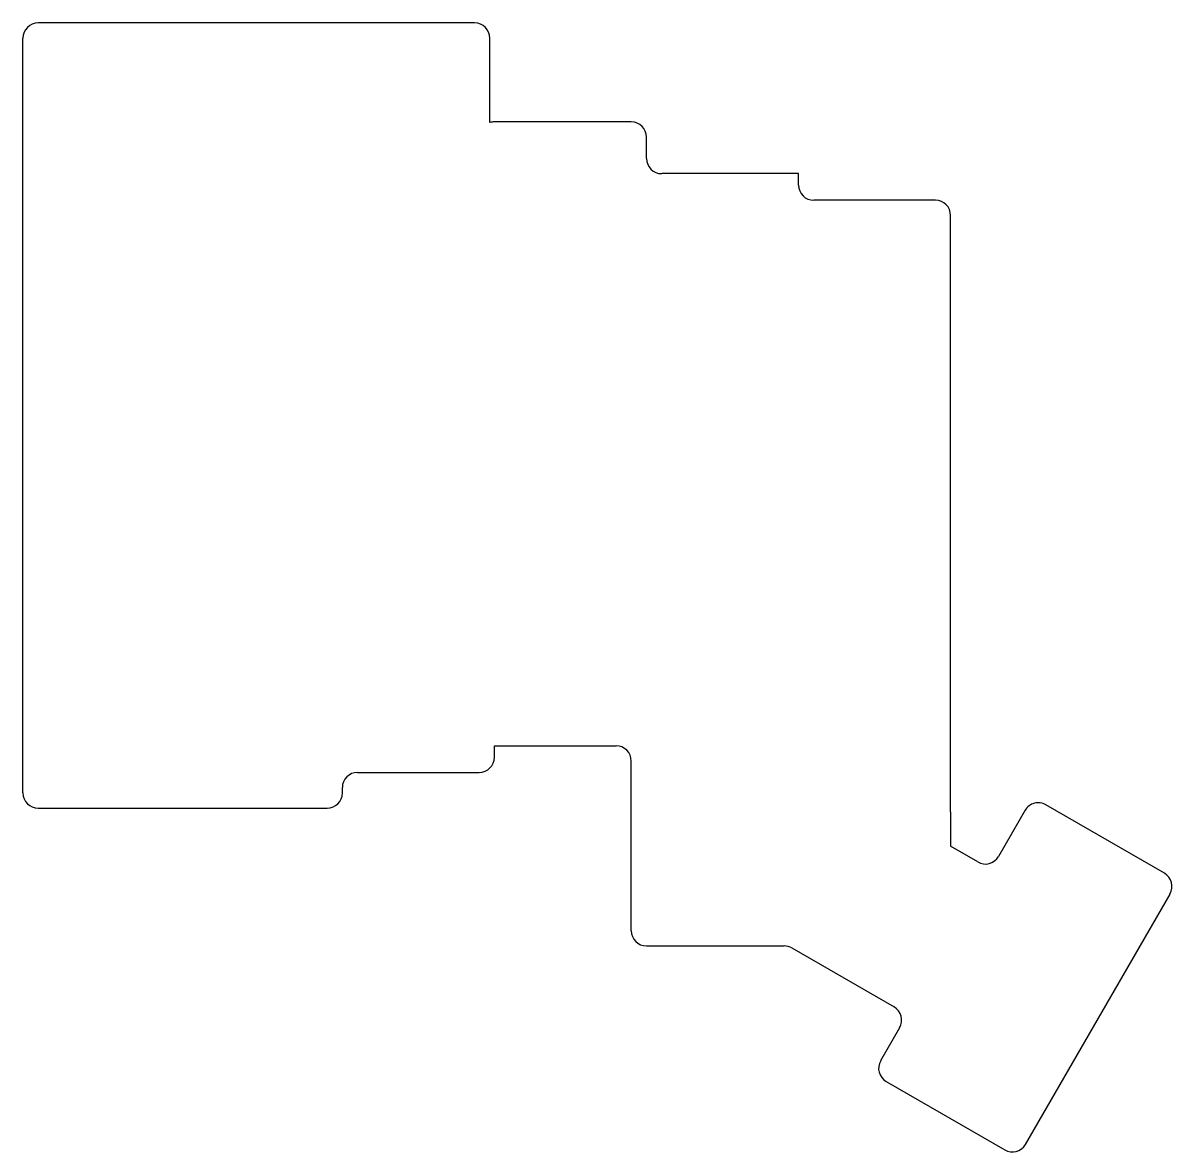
# Model space of a CAD drawing. Header units: millimetres. Extents: x -11 to 140, y -56 to 92.
import ezdxf

# ---------------------------------------------------------------- set-up
doc = ezdxf.new("R2010")
doc.units = ezdxf.units.MM

msp = doc.modelspace()

# ---------------------------------------------------------------- linework, layer by layer
at = {"linetype": 'CONTINUOUS'}
for p, q in [((48.4, 92.2), (-9, 92.2)), ((-11, -9), (-11, 90.2)), ((50.4, 79.11), (50.4, 90.2)), ((69, 79.2), (51, 79.2)), ((71, 74.4), (71, 77.2)), ((91, 72.4), (73, 72.4)), ((91, 70.9), (91, 72.4)), ((109, 68.9), (93, 68.9)), ((111, -11.1), (111, 66.9)), ((51, -4.3), (51, -2.8)), ((51, -2.8), (67, -2.8)), ((69, -27.1), (69, -4.8)), ((33, -6.3), (49, -6.3)), ((31, -9), (31, -8.3)), ((139.11, -19.55), (123.53, -10.55)), ((-9, -11), (29, -11)), ((110.96, -11.5), (110.96, -15.99)), ((120.79, -11.28), (117.29, -17.34)), ((114.56, -18.07), (110.96, -15.99)), ((120.85, -55.19), (139.85, -22.28)), ((71, -29.1), (89.12, -29.1)), ((90.12, -29.37), (103.56, -37.13)), ((104.29, -39.86), (101.79, -44.19)), ((102.53, -46.92), (118.11, -55.92))]:
    msp.add_line(p, q, dxfattribs=at)
for centre, start, end in [((-9, 90.2), 90, 180), ((48.4, 90.2), 0, 90), ((51, 77.2), 90, 107.4576), ((69, 77.2), 0, 90), ((73, 74.4), 180, 270), ((93, 70.9), 180, 270), ((109, 66.9), 0, 90), ((67, -4.8), 0, 90), ((49, -4.3), 270, 0), ((33, -8.3), 90, 180), ((-9, -9), 180, 270), ((29, -9), 270, 0), ((122.53, -12.28), 60, 150), ((109, -11.1), 348.5217, 0), ((115.56, -16.34), 240, 330), ((138.11, -21.28), 330, 60), ((71, -27.1), 180, 270), ((89.12, -31.1), 60, 90), ((102.56, -38.86), 330, 60), ((103.53, -45.19), 150, 240), ((119.11, -54.19), 240, 330)]:
    msp.add_arc(centre, 2, start, end, dxfattribs=at)

doc.saveas('drawing.dxf')
